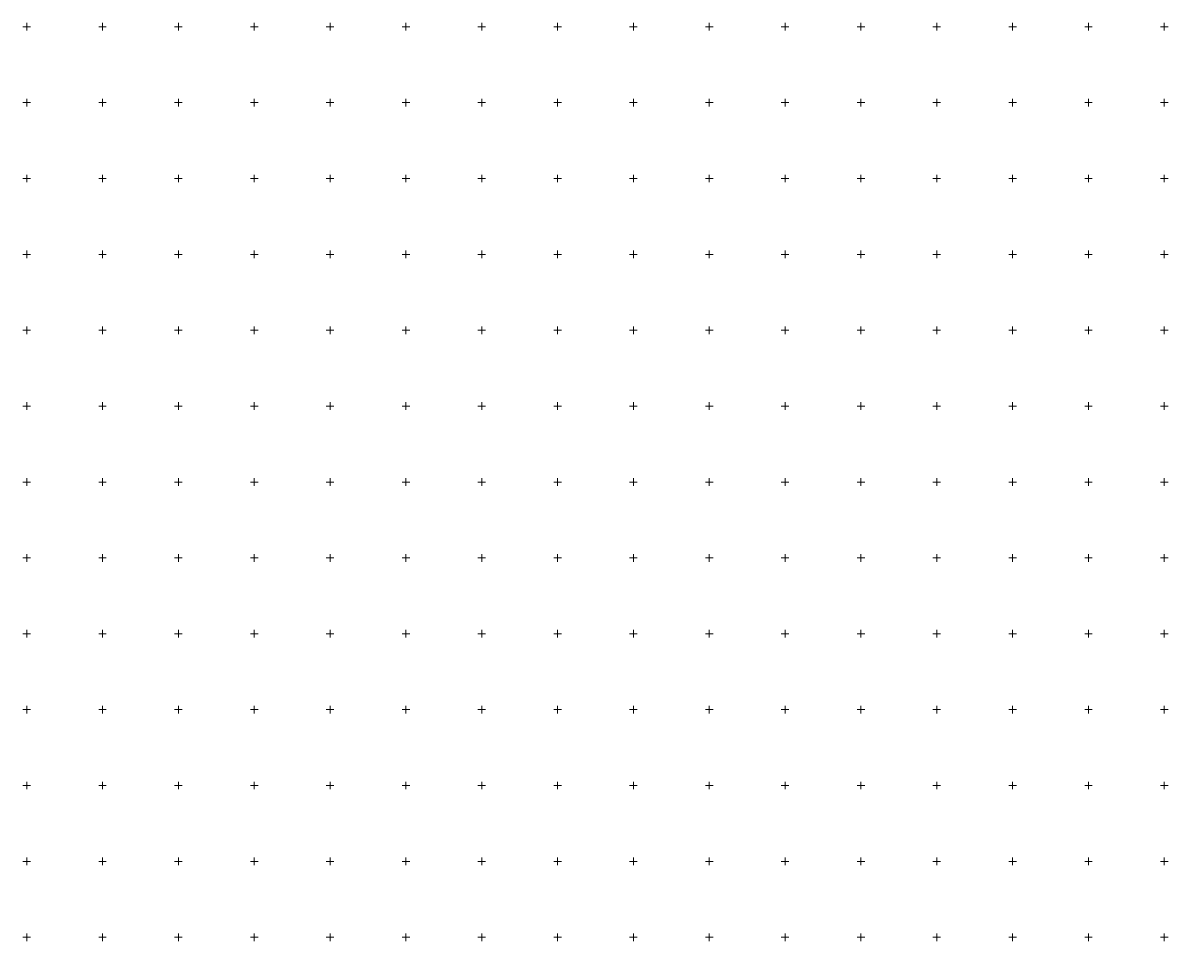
# Model space of a CAD drawing. Header units: metres. Extents: x 7536658 to 7539479, y 5878998 to 5880901.
# Drawn here: x 7537248 to 7538002, y 5879648 to 5880252 of the extents above; entities that cross this region are included whole.
import ezdxf

# ---------------------------------------------------------------- set-up
doc = ezdxf.new("R2010")
doc.units = ezdxf.units.M
doc.linetypes.add('1', pattern=[0])
doc.layers.add('Podzial_sekcyjny_krzyze', color=7, linetype='1', lineweight=18)

msp = doc.modelspace()

# ---------------------------------------------------------------- linework, layer by layer
at = {"layer": 'Podzial_sekcyjny_krzyze'}
for p, q in [((7537247.5, 5880250), (7537252.5, 5880250)), ((7537250, 5880247.5), (7537250, 5880252.5)), ((7537297.5, 5880250), (7537302.5, 5880250)), ((7537300, 5880247.5), (7537300, 5880252.5)), ((7537347.5, 5880250), (7537352.5, 5880250)), ((7537350, 5880247.5), (7537350, 5880252.5)), ((7537397.5, 5880250), (7537402.5, 5880250)), ((7537400, 5880247.5), (7537400, 5880252.5)), ((7537447.5, 5880250), (7537452.5, 5880250)), ((7537450, 5880247.5), (7537450, 5880252.5)), ((7537497.5, 5880250), (7537502.5, 5880250)), ((7537500, 5880247.5), (7537500, 5880252.5)), ((7537547.5, 5880250), (7537552.5, 5880250)), ((7537550, 5880247.5), (7537550, 5880252.5)), ((7537597.5, 5880250), (7537602.5, 5880250)), ((7537600, 5880247.5), (7537600, 5880252.5)), ((7537647.5, 5880250), (7537652.5, 5880250)), ((7537650, 5880247.5), (7537650, 5880252.5)), ((7537697.5, 5880250), (7537702.5, 5880250)), ((7537700, 5880247.5), (7537700, 5880252.5)), ((7537747.5, 5880250), (7537752.5, 5880250)), ((7537750, 5880247.5), (7537750, 5880252.5)), ((7537797.5, 5880250), (7537802.5, 5880250)), ((7537800, 5880247.5), (7537800, 5880252.5)), ((7537847.5, 5880250), (7537852.5, 5880250)), ((7537850, 5880247.5), (7537850, 5880252.5)), ((7537897.5, 5880250), (7537902.5, 5880250)), ((7537900, 5880247.5), (7537900, 5880252.5)), ((7537947.5, 5880250), (7537952.5, 5880250)), ((7537950, 5880247.5), (7537950, 5880252.5)), ((7537997.5, 5880250), (7538002.5, 5880250)), ((7538000, 5880247.5), (7538000, 5880252.5)), ((7537247.5, 5880200), (7537252.5, 5880200)), ((7537250, 5880197.5), (7537250, 5880202.5)), ((7537297.5, 5880200), (7537302.5, 5880200)), ((7537300, 5880197.5), (7537300, 5880202.5)), ((7537347.5, 5880200), (7537352.5, 5880200)), ((7537350, 5880197.5), (7537350, 5880202.5)), ((7537397.5, 5880200), (7537402.5, 5880200)), ((7537400, 5880197.5), (7537400, 5880202.5)), ((7537447.5, 5880200), (7537452.5, 5880200)), ((7537450, 5880197.5), (7537450, 5880202.5)), ((7537497.5, 5880200), (7537502.5, 5880200)), ((7537500, 5880197.5), (7537500, 5880202.5)), ((7537547.5, 5880200), (7537552.5, 5880200)), ((7537550, 5880197.5), (7537550, 5880202.5)), ((7537597.5, 5880200), (7537602.5, 5880200)), ((7537600, 5880197.5), (7537600, 5880202.5)), ((7537647.5, 5880200), (7537652.5, 5880200)), ((7537650, 5880197.5), (7537650, 5880202.5)), ((7537697.5, 5880200), (7537702.5, 5880200)), ((7537700, 5880197.5), (7537700, 5880202.5)), ((7537747.5, 5880200), (7537752.5, 5880200)), ((7537750, 5880197.5), (7537750, 5880202.5)), ((7537797.5, 5880200), (7537802.5, 5880200)), ((7537800, 5880197.5), (7537800, 5880202.5)), ((7537847.5, 5880200), (7537852.5, 5880200)), ((7537850, 5880197.5), (7537850, 5880202.5)), ((7537897.5, 5880200), (7537902.5, 5880200)), ((7537900, 5880197.5), (7537900, 5880202.5)), ((7537947.5, 5880200), (7537952.5, 5880200)), ((7537950, 5880197.5), (7537950, 5880202.5)), ((7537997.5, 5880200), (7538002.5, 5880200)), ((7538000, 5880197.5), (7538000, 5880202.5)), ((7537250, 5880147.5), (7537250, 5880152.5)), ((7537300, 5880147.5), (7537300, 5880152.5)), ((7537350, 5880147.5), (7537350, 5880152.5)), ((7537400, 5880147.5), (7537400, 5880152.5)), ((7537450, 5880147.5), (7537450, 5880152.5)), ((7537500, 5880147.5), (7537500, 5880152.5)), ((7537550, 5880147.5), (7537550, 5880152.5)), ((7537600, 5880147.5), (7537600, 5880152.5)), ((7537650, 5880147.5), (7537650, 5880152.5)), ((7537700, 5880147.5), (7537700, 5880152.5)), ((7537750, 5880147.5), (7537750, 5880152.5)), ((7537800, 5880147.5), (7537800, 5880152.5)), ((7537850, 5880147.5), (7537850, 5880152.5)), ((7537900, 5880147.5), (7537900, 5880152.5)), ((7537950, 5880147.5), (7537950, 5880152.5)), ((7538000, 5880147.5), (7538000, 5880152.5)), ((7537247.5, 5880150), (7537252.5, 5880150)), ((7537297.5, 5880150), (7537302.5, 5880150)), ((7537347.5, 5880150), (7537352.5, 5880150)), ((7537397.5, 5880150), (7537402.5, 5880150)), ((7537447.5, 5880150), (7537452.5, 5880150)), ((7537497.5, 5880150), (7537502.5, 5880150)), ((7537547.5, 5880150), (7537552.5, 5880150)), ((7537597.5, 5880150), (7537602.5, 5880150)), ((7537647.5, 5880150), (7537652.5, 5880150)), ((7537697.5, 5880150), (7537702.5, 5880150)), ((7537747.5, 5880150), (7537752.5, 5880150)), ((7537797.5, 5880150), (7537802.5, 5880150)), ((7537847.5, 5880150), (7537852.5, 5880150)), ((7537897.5, 5880150), (7537902.5, 5880150)), ((7537947.5, 5880150), (7537952.5, 5880150)), ((7537997.5, 5880150), (7538002.5, 5880150)), ((7537247.5, 5880100), (7537252.5, 5880100)), ((7537250, 5880097.5), (7537250, 5880102.5)), ((7537297.5, 5880100), (7537302.5, 5880100)), ((7537300, 5880097.5), (7537300, 5880102.5)), ((7537347.5, 5880100), (7537352.5, 5880100)), ((7537350, 5880097.5), (7537350, 5880102.5)), ((7537397.5, 5880100), (7537402.5, 5880100)), ((7537400, 5880097.5), (7537400, 5880102.5)), ((7537447.5, 5880100), (7537452.5, 5880100)), ((7537450, 5880097.5), (7537450, 5880102.5)), ((7537497.5, 5880100), (7537502.5, 5880100)), ((7537500, 5880097.5), (7537500, 5880102.5)), ((7537547.5, 5880100), (7537552.5, 5880100)), ((7537550, 5880097.5), (7537550, 5880102.5)), ((7537597.5, 5880100), (7537602.5, 5880100)), ((7537600, 5880097.5), (7537600, 5880102.5)), ((7537647.5, 5880100), (7537652.5, 5880100)), ((7537650, 5880097.5), (7537650, 5880102.5)), ((7537697.5, 5880100), (7537702.5, 5880100)), ((7537700, 5880097.5), (7537700, 5880102.5)), ((7537747.5, 5880100), (7537752.5, 5880100)), ((7537750, 5880097.5), (7537750, 5880102.5)), ((7537797.5, 5880100), (7537802.5, 5880100)), ((7537800, 5880097.5), (7537800, 5880102.5)), ((7537847.5, 5880100), (7537852.5, 5880100)), ((7537850, 5880097.5), (7537850, 5880102.5)), ((7537897.5, 5880100), (7537902.5, 5880100)), ((7537900, 5880097.5), (7537900, 5880102.5)), ((7537947.5, 5880100), (7537952.5, 5880100)), ((7537950, 5880097.5), (7537950, 5880102.5)), ((7537997.5, 5880100), (7538002.5, 5880100)), ((7538000, 5880097.5), (7538000, 5880102.5)), ((7537247.5, 5880050), (7537252.5, 5880050)), ((7537250, 5880047.5), (7537250, 5880052.5)), ((7537297.5, 5880050), (7537302.5, 5880050)), ((7537300, 5880047.5), (7537300, 5880052.5)), ((7537347.5, 5880050), (7537352.5, 5880050)), ((7537350, 5880047.5), (7537350, 5880052.5)), ((7537397.5, 5880050), (7537402.5, 5880050)), ((7537400, 5880047.5), (7537400, 5880052.5)), ((7537447.5, 5880050), (7537452.5, 5880050)), ((7537450, 5880047.5), (7537450, 5880052.5)), ((7537497.5, 5880050), (7537502.5, 5880050)), ((7537500, 5880047.5), (7537500, 5880052.5)), ((7537547.5, 5880050), (7537552.5, 5880050)), ((7537550, 5880047.5), (7537550, 5880052.5)), ((7537597.5, 5880050), (7537602.5, 5880050)), ((7537600, 5880047.5), (7537600, 5880052.5)), ((7537647.5, 5880050), (7537652.5, 5880050)), ((7537650, 5880047.5), (7537650, 5880052.5)), ((7537697.5, 5880050), (7537702.5, 5880050)), ((7537700, 5880047.5), (7537700, 5880052.5)), ((7537747.5, 5880050), (7537752.5, 5880050)), ((7537750, 5880047.5), (7537750, 5880052.5)), ((7537797.5, 5880050), (7537802.5, 5880050)), ((7537800, 5880047.5), (7537800, 5880052.5)), ((7537847.5, 5880050), (7537852.5, 5880050)), ((7537850, 5880047.5), (7537850, 5880052.5)), ((7537897.5, 5880050), (7537902.5, 5880050)), ((7537900, 5880047.5), (7537900, 5880052.5)), ((7537947.5, 5880050), (7537952.5, 5880050)), ((7537950, 5880047.5), (7537950, 5880052.5)), ((7537997.5, 5880050), (7538002.5, 5880050)), ((7538000, 5880047.5), (7538000, 5880052.5)), ((7537250, 5879997.5), (7537250, 5880002.5)), ((7537300, 5879997.5), (7537300, 5880002.5)), ((7537350, 5879997.5), (7537350, 5880002.5)), ((7537400, 5879997.5), (7537400, 5880002.5)), ((7537450, 5879997.5), (7537450, 5880002.5)), ((7537500, 5879997.5), (7537500, 5880002.5)), ((7537550, 5879997.5), (7537550, 5880002.5)), ((7537600, 5879997.5), (7537600, 5880002.5)), ((7537650, 5879997.5), (7537650, 5880002.5)), ((7537700, 5879997.5), (7537700, 5880002.5)), ((7537750, 5879997.5), (7537750, 5880002.5)), ((7537800, 5879997.5), (7537800, 5880002.5)), ((7537850, 5879997.5), (7537850, 5880002.5)), ((7537900, 5879997.5), (7537900, 5880002.5)), ((7537950, 5879997.5), (7537950, 5880002.5)), ((7538000, 5879997.5), (7538000, 5880002.5)), ((7537247.5, 5880000), (7537252.5, 5880000)), ((7537297.5, 5880000), (7537302.5, 5880000)), ((7537347.5, 5880000), (7537352.5, 5880000)), ((7537397.5, 5880000), (7537402.5, 5880000)), ((7537447.5, 5880000), (7537452.5, 5880000)), ((7537497.5, 5880000), (7537502.5, 5880000)), ((7537547.5, 5880000), (7537552.5, 5880000)), ((7537597.5, 5880000), (7537602.5, 5880000)), ((7537647.5, 5880000), (7537652.5, 5880000)), ((7537697.5, 5880000), (7537702.5, 5880000)), ((7537747.5, 5880000), (7537752.5, 5880000)), ((7537797.5, 5880000), (7537802.5, 5880000)), ((7537847.5, 5880000), (7537852.5, 5880000)), ((7537897.5, 5880000), (7537902.5, 5880000)), ((7537947.5, 5880000), (7537952.5, 5880000)), ((7537997.5, 5880000), (7538002.5, 5880000)), ((7537247.5, 5879950), (7537252.5, 5879950)), ((7537250, 5879947.5), (7537250, 5879952.5)), ((7537297.5, 5879950), (7537302.5, 5879950)), ((7537300, 5879947.5), (7537300, 5879952.5)), ((7537347.5, 5879950), (7537352.5, 5879950)), ((7537350, 5879947.5), (7537350, 5879952.5)), ((7537397.5, 5879950), (7537402.5, 5879950)), ((7537400, 5879947.5), (7537400, 5879952.5)), ((7537447.5, 5879950), (7537452.5, 5879950)), ((7537450, 5879947.5), (7537450, 5879952.5)), ((7537497.5, 5879950), (7537502.5, 5879950)), ((7537500, 5879947.5), (7537500, 5879952.5)), ((7537547.5, 5879950), (7537552.5, 5879950)), ((7537550, 5879947.5), (7537550, 5879952.5)), ((7537597.5, 5879950), (7537602.5, 5879950)), ((7537600, 5879947.5), (7537600, 5879952.5)), ((7537647.5, 5879950), (7537652.5, 5879950)), ((7537650, 5879947.5), (7537650, 5879952.5)), ((7537697.5, 5879950), (7537702.5, 5879950)), ((7537700, 5879947.5), (7537700, 5879952.5)), ((7537747.5, 5879950), (7537752.5, 5879950)), ((7537750, 5879947.5), (7537750, 5879952.5)), ((7537797.5, 5879950), (7537802.5, 5879950)), ((7537800, 5879947.5), (7537800, 5879952.5)), ((7537847.5, 5879950), (7537852.5, 5879950)), ((7537850, 5879947.5), (7537850, 5879952.5)), ((7537897.5, 5879950), (7537902.5, 5879950)), ((7537900, 5879947.5), (7537900, 5879952.5)), ((7537947.5, 5879950), (7537952.5, 5879950)), ((7537950, 5879947.5), (7537950, 5879952.5)), ((7537997.5, 5879950), (7538002.5, 5879950)), ((7538000, 5879947.5), (7538000, 5879952.5)), ((7537250, 5879897.5), (7537250, 5879902.5)), ((7537300, 5879897.5), (7537300, 5879902.5)), ((7537350, 5879897.5), (7537350, 5879902.5)), ((7537400, 5879897.5), (7537400, 5879902.5)), ((7537450, 5879897.5), (7537450, 5879902.5)), ((7537500, 5879897.5), (7537500, 5879902.5)), ((7537550, 5879897.5), (7537550, 5879902.5)), ((7537600, 5879897.5), (7537600, 5879902.5)), ((7537650, 5879897.5), (7537650, 5879902.5)), ((7537700, 5879897.5), (7537700, 5879902.5)), ((7537750, 5879897.5), (7537750, 5879902.5)), ((7537800, 5879897.5), (7537800, 5879902.5)), ((7537850, 5879897.5), (7537850, 5879902.5)), ((7537900, 5879897.5), (7537900, 5879902.5)), ((7537950, 5879897.5), (7537950, 5879902.5)), ((7538000, 5879897.5), (7538000, 5879902.5)), ((7537247.5, 5879900), (7537252.5, 5879900)), ((7537297.5, 5879900), (7537302.5, 5879900)), ((7537347.5, 5879900), (7537352.5, 5879900)), ((7537397.5, 5879900), (7537402.5, 5879900)), ((7537447.5, 5879900), (7537452.5, 5879900)), ((7537497.5, 5879900), (7537502.5, 5879900)), ((7537547.5, 5879900), (7537552.5, 5879900)), ((7537597.5, 5879900), (7537602.5, 5879900)), ((7537647.5, 5879900), (7537652.5, 5879900)), ((7537697.5, 5879900), (7537702.5, 5879900)), ((7537747.5, 5879900), (7537752.5, 5879900)), ((7537797.5, 5879900), (7537802.5, 5879900)), ((7537847.5, 5879900), (7537852.5, 5879900)), ((7537897.5, 5879900), (7537902.5, 5879900)), ((7537947.5, 5879900), (7537952.5, 5879900)), ((7537997.5, 5879900), (7538002.5, 5879900)), ((7537247.5, 5879850), (7537252.5, 5879850)), ((7537250, 5879847.5), (7537250, 5879852.5)), ((7537297.5, 5879850), (7537302.5, 5879850)), ((7537300, 5879847.5), (7537300, 5879852.5)), ((7537347.5, 5879850), (7537352.5, 5879850)), ((7537350, 5879847.5), (7537350, 5879852.5)), ((7537397.5, 5879850), (7537402.5, 5879850)), ((7537400, 5879847.5), (7537400, 5879852.5)), ((7537447.5, 5879850), (7537452.5, 5879850)), ((7537450, 5879847.5), (7537450, 5879852.5)), ((7537497.5, 5879850), (7537502.5, 5879850)), ((7537500, 5879847.5), (7537500, 5879852.5)), ((7537547.5, 5879850), (7537552.5, 5879850)), ((7537550, 5879847.5), (7537550, 5879852.5)), ((7537597.5, 5879850), (7537602.5, 5879850)), ((7537600, 5879847.5), (7537600, 5879852.5)), ((7537647.5, 5879850), (7537652.5, 5879850)), ((7537650, 5879847.5), (7537650, 5879852.5)), ((7537697.5, 5879850), (7537702.5, 5879850)), ((7537700, 5879847.5), (7537700, 5879852.5)), ((7537747.5, 5879850), (7537752.5, 5879850)), ((7537750, 5879847.5), (7537750, 5879852.5)), ((7537797.5, 5879850), (7537802.5, 5879850)), ((7537800, 5879847.5), (7537800, 5879852.5)), ((7537847.5, 5879850), (7537852.5, 5879850)), ((7537850, 5879847.5), (7537850, 5879852.5)), ((7537897.5, 5879850), (7537902.5, 5879850)), ((7537900, 5879847.5), (7537900, 5879852.5)), ((7537947.5, 5879850), (7537952.5, 5879850)), ((7537950, 5879847.5), (7537950, 5879852.5)), ((7537997.5, 5879850), (7538002.5, 5879850)), ((7538000, 5879847.5), (7538000, 5879852.5)), ((7537247.5, 5879800), (7537252.5, 5879800)), ((7537250, 5879797.5), (7537250, 5879802.5)), ((7537297.5, 5879800), (7537302.5, 5879800)), ((7537300, 5879797.5), (7537300, 5879802.5)), ((7537347.5, 5879800), (7537352.5, 5879800)), ((7537350, 5879797.5), (7537350, 5879802.5)), ((7537397.5, 5879800), (7537402.5, 5879800)), ((7537400, 5879797.5), (7537400, 5879802.5)), ((7537447.5, 5879800), (7537452.5, 5879800)), ((7537450, 5879797.5), (7537450, 5879802.5)), ((7537497.5, 5879800), (7537502.5, 5879800)), ((7537500, 5879797.5), (7537500, 5879802.5)), ((7537547.5, 5879800), (7537552.5, 5879800)), ((7537550, 5879797.5), (7537550, 5879802.5)), ((7537597.5, 5879800), (7537602.5, 5879800)), ((7537600, 5879797.5), (7537600, 5879802.5)), ((7537647.5, 5879800), (7537652.5, 5879800)), ((7537650, 5879797.5), (7537650, 5879802.5)), ((7537697.5, 5879800), (7537702.5, 5879800)), ((7537700, 5879797.5), (7537700, 5879802.5)), ((7537747.5, 5879800), (7537752.5, 5879800)), ((7537750, 5879797.5), (7537750, 5879802.5)), ((7537797.5, 5879800), (7537802.5, 5879800)), ((7537800, 5879797.5), (7537800, 5879802.5)), ((7537847.5, 5879800), (7537852.5, 5879800)), ((7537850, 5879797.5), (7537850, 5879802.5)), ((7537897.5, 5879800), (7537902.5, 5879800)), ((7537900, 5879797.5), (7537900, 5879802.5)), ((7537947.5, 5879800), (7537952.5, 5879800)), ((7537950, 5879797.5), (7537950, 5879802.5)), ((7537997.5, 5879800), (7538002.5, 5879800)), ((7538000, 5879797.5), (7538000, 5879802.5)), ((7537250, 5879747.5), (7537250, 5879752.5)), ((7537300, 5879747.5), (7537300, 5879752.5)), ((7537350, 5879747.5), (7537350, 5879752.5)), ((7537400, 5879747.5), (7537400, 5879752.5)), ((7537450, 5879747.5), (7537450, 5879752.5)), ((7537500, 5879747.5), (7537500, 5879752.5)), ((7537550, 5879747.5), (7537550, 5879752.5)), ((7537600, 5879747.5), (7537600, 5879752.5)), ((7537650, 5879747.5), (7537650, 5879752.5)), ((7537700, 5879747.5), (7537700, 5879752.5)), ((7537750, 5879747.5), (7537750, 5879752.5)), ((7537800, 5879747.5), (7537800, 5879752.5)), ((7537850, 5879747.5), (7537850, 5879752.5)), ((7537900, 5879747.5), (7537900, 5879752.5)), ((7537950, 5879747.5), (7537950, 5879752.5)), ((7538000, 5879747.5), (7538000, 5879752.5)), ((7537247.5, 5879750), (7537252.5, 5879750)), ((7537297.5, 5879750), (7537302.5, 5879750)), ((7537347.5, 5879750), (7537352.5, 5879750)), ((7537397.5, 5879750), (7537402.5, 5879750)), ((7537447.5, 5879750), (7537452.5, 5879750)), ((7537497.5, 5879750), (7537502.5, 5879750)), ((7537547.5, 5879750), (7537552.5, 5879750)), ((7537597.5, 5879750), (7537602.5, 5879750)), ((7537647.5, 5879750), (7537652.5, 5879750)), ((7537697.5, 5879750), (7537702.5, 5879750)), ((7537747.5, 5879750), (7537752.5, 5879750)), ((7537797.5, 5879750), (7537802.5, 5879750)), ((7537847.5, 5879750), (7537852.5, 5879750)), ((7537897.5, 5879750), (7537902.5, 5879750)), ((7537947.5, 5879750), (7537952.5, 5879750)), ((7537997.5, 5879750), (7538002.5, 5879750)), ((7537247.5, 5879700), (7537252.5, 5879700)), ((7537250, 5879697.5), (7537250, 5879702.5)), ((7537297.5, 5879700), (7537302.5, 5879700)), ((7537300, 5879697.5), (7537300, 5879702.5)), ((7537347.5, 5879700), (7537352.5, 5879700)), ((7537350, 5879697.5), (7537350, 5879702.5)), ((7537397.5, 5879700), (7537402.5, 5879700)), ((7537400, 5879697.5), (7537400, 5879702.5)), ((7537447.5, 5879700), (7537452.5, 5879700)), ((7537450, 5879697.5), (7537450, 5879702.5)), ((7537497.5, 5879700), (7537502.5, 5879700)), ((7537500, 5879697.5), (7537500, 5879702.5)), ((7537547.5, 5879700), (7537552.5, 5879700)), ((7537550, 5879697.5), (7537550, 5879702.5)), ((7537597.5, 5879700), (7537602.5, 5879700)), ((7537600, 5879697.5), (7537600, 5879702.5)), ((7537647.5, 5879700), (7537652.5, 5879700)), ((7537650, 5879697.5), (7537650, 5879702.5)), ((7537697.5, 5879700), (7537702.5, 5879700)), ((7537700, 5879697.5), (7537700, 5879702.5)), ((7537747.5, 5879700), (7537752.5, 5879700)), ((7537750, 5879697.5), (7537750, 5879702.5)), ((7537797.5, 5879700), (7537802.5, 5879700)), ((7537800, 5879697.5), (7537800, 5879702.5)), ((7537847.5, 5879700), (7537852.5, 5879700)), ((7537850, 5879697.5), (7537850, 5879702.5)), ((7537897.5, 5879700), (7537902.5, 5879700)), ((7537900, 5879697.5), (7537900, 5879702.5)), ((7537947.5, 5879700), (7537952.5, 5879700)), ((7537950, 5879697.5), (7537950, 5879702.5)), ((7537997.5, 5879700), (7538002.5, 5879700)), ((7538000, 5879697.5), (7538000, 5879702.5)), ((7537247.5, 5879650), (7537252.5, 5879650)), ((7537250, 5879647.5), (7537250, 5879652.5)), ((7537297.5, 5879650), (7537302.5, 5879650)), ((7537300, 5879647.5), (7537300, 5879652.5)), ((7537347.5, 5879650), (7537352.5, 5879650)), ((7537350, 5879647.5), (7537350, 5879652.5)), ((7537397.5, 5879650), (7537402.5, 5879650)), ((7537400, 5879647.5), (7537400, 5879652.5)), ((7537447.5, 5879650), (7537452.5, 5879650)), ((7537450, 5879647.5), (7537450, 5879652.5)), ((7537497.5, 5879650), (7537502.5, 5879650)), ((7537500, 5879647.5), (7537500, 5879652.5)), ((7537547.5, 5879650), (7537552.5, 5879650)), ((7537550, 5879647.5), (7537550, 5879652.5)), ((7537597.5, 5879650), (7537602.5, 5879650)), ((7537600, 5879647.5), (7537600, 5879652.5)), ((7537647.5, 5879650), (7537652.5, 5879650)), ((7537650, 5879647.5), (7537650, 5879652.5)), ((7537697.5, 5879650), (7537702.5, 5879650)), ((7537700, 5879647.5), (7537700, 5879652.5)), ((7537747.5, 5879650), (7537752.5, 5879650)), ((7537750, 5879647.5), (7537750, 5879652.5)), ((7537797.5, 5879650), (7537802.5, 5879650)), ((7537800, 5879647.5), (7537800, 5879652.5)), ((7537847.5, 5879650), (7537852.5, 5879650)), ((7537850, 5879647.5), (7537850, 5879652.5)), ((7537897.5, 5879650), (7537902.5, 5879650)), ((7537900, 5879647.5), (7537900, 5879652.5)), ((7537947.5, 5879650), (7537952.5, 5879650)), ((7537950, 5879647.5), (7537950, 5879652.5)), ((7537997.5, 5879650), (7538002.5, 5879650)), ((7538000, 5879647.5), (7538000, 5879652.5))]:
    msp.add_line(p, q, dxfattribs=at)

doc.saveas('drawing.dxf')
